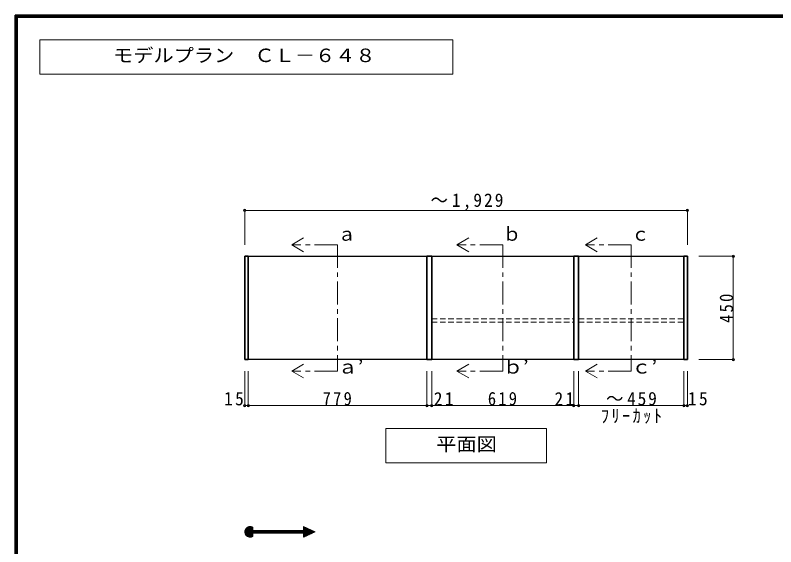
# Model space of a CAD drawing. Units: millimetres at full size, sheet at 1:20; details may follow other scales. Extents: x -3922 to 3878, y -2932 to 2722.
# Drawn here: x -3922 to -607, y 408 to 2722 of the extents above; entities that cross this region are included whole.
import ezdxf
from ezdxf.enums import TextEntityAlignment as Align

# ---------------------------------------------------------------- set-up
doc = ezdxf.new("R2010")
doc.units = ezdxf.units.MM
doc.header["$LTSCALE"] = 20
doc.header["$PDMODE"] = 32
doc.header["$PDSIZE"] = 10
doc.linetypes.add('CHAIN1', pattern=[8, 5, -1, 1, -1])
doc.linetypes.add('DASHED1', pattern=[1.8, 1.2, -0.6])
for name, color, linetype, lineweight in [('0-2_本体', 2, 'Continuous', 35), ('0-3_固定棚', 3, 'Continuous', 25), ('0-6_ﾊﾟｲﾌﾟﾊﾝｶﾞｰ', 4, 'Continuous', 9), ('0-A_文字', 7, 'Continuous', 18), ('0-B_寸法', 7, 'Continuous', 9), ('F-1_枠', 6, 'Continuous', 40)]:
    doc.layers.add(name, color=color, linetype=linetype, lineweight=lineweight)
doc.styles.add('ＭＳ ゴシック', font='')
doc.styles.get('ＭＳ ゴシック').set_extended_font_data('MS Gothic')

msp = doc.modelspace()

# ---------------------------------------------------------------- linework, layer by layer
at = {"layer": '0-2_本体'}
for p, q in [((-2921.53, 1222.73), (-2921.53, 1672.73)), ((-2921.53, 1672.73), (-2906.53, 1672.73)), ((-2906.53, 1222.73), (-2906.53, 1672.73)), ((-2127.53, 1222.73), (-2127.53, 1672.73)), ((-2127.53, 1672.73), (-2106.53, 1672.73)), ((-2106.53, 1222.73), (-2106.53, 1672.73)), ((-1487.53, 1222.73), (-1487.53, 1672.73)), ((-1487.53, 1672.73), (-1466.53, 1672.73)), ((-1466.53, 1222.73), (-1466.53, 1672.73)), ((-1007.53, 1222.73), (-1007.53, 1672.73)), ((-1007.53, 1672.73), (-992.53, 1672.73)), ((-992.53, 1222.73), (-992.53, 1672.73)), ((-2921.53, 1222.73), (-2906.53, 1222.73)), ((-2127.53, 1222.73), (-2106.53, 1222.73)), ((-1487.53, 1222.73), (-1466.53, 1222.73)), ((-1007.53, 1222.73), (-992.53, 1222.73))]:
    msp.add_line(p, q, dxfattribs=at)
at = {"layer": '0-3_固定棚'}
for p, q in [((-2906.53, 1672.73), (-2127.53, 1672.73)), ((-2106.53, 1672.73), (-1487.53, 1672.73)), ((-1466.53, 1672.73), (-1007.53, 1672.73)), ((-2127.53, 1222.73), (-2906.53, 1222.73)), ((-1487.53, 1222.73), (-2106.53, 1222.73)), ((-1007.53, 1222.73), (-1466.53, 1222.73))]:
    msp.add_line(p, q, dxfattribs=at)
at = {"layer": '0-6_ﾊﾟｲﾌﾟﾊﾝｶﾞｰ', "linetype": 'DASHED1'}
for p, q in [((-2106.53, 1400.22), (-1487.53, 1400.22)), ((-1466.53, 1400.22), (-1007.53, 1400.22)), ((-2106.53, 1385.24), (-1487.53, 1385.24)), ((-1466.53, 1385.24), (-1007.53, 1385.24))]:
    msp.add_line(p, q, dxfattribs=at)
at = {"layer": '0-A_文字'}
for p, q in [((-2717.03, 1722.73), (-2665.07, 1752.73)), ((-1997.03, 1722.73), (-1945.07, 1752.73)), ((-1437.03, 1722.73), (-1385.07, 1752.73)), ((-2717.03, 1722.73), (-2665.07, 1692.73)), ((-1997.03, 1722.73), (-1945.07, 1692.73)), ((-1437.03, 1722.73), (-1385.07, 1692.73)), ((-2717.03, 1172.73), (-2665.07, 1202.73)), ((-1997.03, 1172.73), (-1945.07, 1202.73)), ((-1437.03, 1172.73), (-1385.07, 1202.73)), ((-2717.03, 1172.73), (-2665.07, 1142.73)), ((-1997.03, 1172.73), (-1945.07, 1142.73)), ((-1437.03, 1172.73), (-1385.07, 1142.73)), ((-1607.03, 922.73), (-1607.03, 772.73)), ((-2307.03, 772.73), (-1607.03, 772.73)), ((-2921.53, 472.25), (-2897.57, 496.2)), ((-2921.39, 475.22), (-2900.54, 496.06)), ((-2921.34, 469.61), (-2894.93, 496.02)), ((-2920.91, 467.21), (-2892.53, 495.58)), ((-2920.73, 478.71), (-2904.03, 495.4)), ((-2920.28, 465.01), (-2890.34, 494.96)), ((-2919.48, 462.98), (-2888.3, 494.16)), ((-2918.97, 483.29), (-2908.62, 493.65)), ((-2918.54, 461.09), (-2886.42, 493.22)), ((-2917.46, 459.34), (-2886.12, 490.69)), ((-2916.26, 457.72), (-2886.12, 487.86)), ((-2914.93, 456.22), (-2886.12, 485.03)), ((-2913.48, 454.84), (-2886.12, 482.21)), ((-2911.91, 453.58), (-2886.12, 479.38)), ((-2910.22, 452.44), (-2884.17, 478.49)), ((-2908.4, 451.44), (-2881.34, 478.49)), ((-2906.43, 450.57), (-2878.51, 478.49)), ((-2904.31, 449.87), (-2875.68, 478.49)), ((-2902.01, 449.34), (-2886.12, 465.23)), ((-2886.12, 466.7), (-2886.12, 452.15)), ((-2886.12, 466.7), (-2665.63, 466.7)), ((-2884.65, 466.7), (-2872.86, 478.49)), ((-2881.82, 466.7), (-2870.03, 478.49)), ((-2878.99, 466.7), (-2867.2, 478.49)), ((-2876.17, 466.7), (-2864.37, 478.49)), ((-2873.34, 466.7), (-2861.54, 478.49)), ((-2870.51, 466.7), (-2858.71, 478.49)), ((-2867.68, 466.7), (-2855.89, 478.49)), ((-2864.85, 466.7), (-2853.06, 478.49)), ((-2862.02, 466.7), (-2850.23, 478.49)), ((-2859.19, 466.7), (-2847.4, 478.49)), ((-2856.37, 466.7), (-2844.57, 478.49)), ((-2853.54, 466.7), (-2841.74, 478.49)), ((-2850.71, 466.7), (-2838.92, 478.49)), ((-2847.88, 466.7), (-2836.09, 478.49)), ((-2845.05, 466.7), (-2833.26, 478.49)), ((-2842.22, 466.7), (-2830.43, 478.49)), ((-2839.4, 466.7), (-2827.6, 478.49)), ((-2836.57, 466.7), (-2824.77, 478.49)), ((-2833.74, 466.7), (-2821.94, 478.49)), ((-2830.91, 466.7), (-2819.12, 478.49)), ((-2828.08, 466.7), (-2816.29, 478.49)), ((-2825.25, 466.7), (-2813.46, 478.49)), ((-2822.42, 466.7), (-2810.63, 478.49)), ((-2819.6, 466.7), (-2807.8, 478.49)), ((-2816.77, 466.7), (-2804.97, 478.49)), ((-2813.94, 466.7), (-2802.15, 478.49)), ((-2811.11, 466.7), (-2799.32, 478.49)), ((-2808.28, 466.7), (-2796.49, 478.49)), ((-2805.45, 466.7), (-2793.66, 478.49)), ((-2802.63, 466.7), (-2790.83, 478.49)), ((-2799.8, 466.7), (-2788, 478.49)), ((-2796.97, 466.7), (-2785.18, 478.49)), ((-2794.14, 466.7), (-2782.35, 478.49)), ((-2791.31, 466.7), (-2779.52, 478.49)), ((-2788.48, 466.7), (-2776.69, 478.49)), ((-2785.66, 466.7), (-2773.86, 478.49)), ((-2782.83, 466.7), (-2771.03, 478.49)), ((-2780, 466.7), (-2768.2, 478.49)), ((-2777.17, 466.7), (-2765.38, 478.49)), ((-2774.34, 466.7), (-2762.55, 478.49)), ((-2771.51, 466.7), (-2759.72, 478.49)), ((-2768.68, 466.7), (-2756.89, 478.49)), ((-2765.86, 466.7), (-2754.06, 478.49)), ((-2763.03, 466.7), (-2751.23, 478.49)), ((-2760.2, 466.7), (-2748.41, 478.49)), ((-2757.37, 466.7), (-2745.58, 478.49)), ((-2754.54, 466.7), (-2742.75, 478.49)), ((-2751.71, 466.7), (-2739.92, 478.49)), ((-2748.89, 466.7), (-2737.09, 478.49)), ((-2746.06, 466.7), (-2734.26, 478.49)), ((-2743.23, 466.7), (-2731.44, 478.49)), ((-2740.4, 466.7), (-2728.61, 478.49)), ((-2737.57, 466.7), (-2725.78, 478.49)), ((-2734.74, 466.7), (-2722.95, 478.49)), ((-2731.92, 466.7), (-2720.12, 478.49)), ((-2729.09, 466.7), (-2717.29, 478.49)), ((-2726.26, 466.7), (-2714.46, 478.49)), ((-2723.43, 466.7), (-2711.64, 478.49)), ((-2720.6, 466.7), (-2708.81, 478.49)), ((-2717.77, 466.7), (-2705.98, 478.49)), ((-2714.94, 466.7), (-2703.15, 478.49)), ((-2712.12, 466.7), (-2700.32, 478.49)), ((-2709.29, 466.7), (-2697.49, 478.49)), ((-2706.46, 466.7), (-2694.67, 478.49)), ((-2703.63, 466.7), (-2691.84, 478.49)), ((-2700.8, 466.7), (-2689.01, 478.49)), ((-2697.97, 466.7), (-2686.18, 478.49)), ((-2695.15, 466.7), (-2683.35, 478.49)), ((-2692.32, 466.7), (-2680.52, 478.49)), ((-2689.49, 466.7), (-2677.7, 478.49)), ((-2686.66, 466.7), (-2674.87, 478.49)), ((-2683.83, 466.7), (-2672.04, 478.49)), ((-2681, 466.7), (-2669.21, 478.49)), ((-2678.18, 466.7), (-2666.38, 478.49)), ((-2675.35, 466.7), (-2652.12, 489.93)), ((-2672.52, 466.7), (-2650.19, 489.03)), ((-2669.69, 466.7), (-2648.25, 488.13)), ((-2666.86, 466.7), (-2646.32, 487.24)), ((-2665.63, 496.21), (-2614.81, 472.6)), ((-2665.63, 478.49), (-2665.63, 496.21)), ((-2665.63, 493.39), (-2663.7, 495.31)), ((-2665.63, 490.56), (-2661.77, 494.42)), ((-2665.63, 487.73), (-2659.84, 493.52)), ((-2665.63, 484.9), (-2657.91, 492.62)), ((-2665.63, 482.07), (-2655.98, 491.72)), ((-2665.63, 479.25), (-2654.05, 490.83)), ((-2665.63, 465.1), (-2644.39, 486.34)), ((-2665.63, 462.27), (-2642.46, 485.44)), ((-2665.63, 459.45), (-2640.53, 484.55)), ((-2665.63, 456.62), (-2638.6, 483.65)), ((-2665.63, 453.79), (-2636.67, 482.75)), ((-2665.63, 450.96), (-2634.74, 481.85)), ((-2665.63, 448.99), (-2614.81, 472.6)), ((-2665.63, 466.7), (-2665.63, 448.99)), ((-2664.04, 449.73), (-2632.81, 480.96)), ((-2658.75, 452.18), (-2630.87, 480.06)), ((-2653.47, 454.64), (-2628.94, 479.16)), ((-2648.19, 457.09), (-2627.01, 478.27)), ((-2642.9, 459.54), (-2625.08, 477.37)), ((-2637.62, 462), (-2623.15, 476.47)), ((-2632.34, 464.45), (-2621.22, 475.57)), ((-2627.06, 466.91), (-2619.29, 474.68)), ((-2621.77, 469.36), (-2617.36, 473.78)), ((-2616.49, 471.82), (-2615.42, 472.88)), ((-2899.48, 449.04), (-2886.12, 462.41)), ((-2896.67, 449.02), (-2886.12, 459.58)), ((-2893.45, 449.41), (-2886.12, 456.75)), ((-2889.5, 450.54), (-2886.12, 453.92))]:
    msp.add_line(p, q, dxfattribs=at)
at = {"layer": '0-A_文字', "linetype": 'CHAIN1'}
for p, q in [((-2517.03, 1722.73), (-2717.03, 1722.73)), ((-2517.03, 1722.73), (-2517.03, 1172.73)), ((-1797.03, 1722.73), (-1997.03, 1722.73)), ((-1797.03, 1722.73), (-1797.03, 1172.73)), ((-1237.03, 1722.73), (-1437.03, 1722.73)), ((-1237.03, 1722.73), (-1237.03, 1172.73)), ((-2517.03, 1172.73), (-2717.03, 1172.73)), ((-1797.03, 1172.73), (-1997.03, 1172.73)), ((-1237.03, 1172.73), (-1437.03, 1172.73))]:
    msp.add_line(p, q, dxfattribs=at)
at = {"layer": '0-A_文字'}
msp.add_lwpolyline([(-3815.36, 2465.63), (-2015.36, 2465.63), (-2015.36, 2615.63), (-3815.36, 2615.63)], close=True, dxfattribs=at)
for points in [[(-1607.03, 922.73), (-2307.03, 922.73), (-2307.03, 772.73)], [(-2886.12, 493.04), (-2886.12, 478.49), (-2665.63, 478.49)]]:
    msp.add_lwpolyline(points, dxfattribs=at)
msp.add_arc((-2897.92, 472.6), 23.61, 60, 300, dxfattribs=at)
at = {"layer": '0-B_寸法', "color": 4}
for p, q in [((-2921.53, 1872.73), (-2921.53, 1722.73)), ((-2921.53, 1872.73), (-992.53, 1872.73)), ((-992.53, 1872.73), (-992.53, 1722.73)), ((-792.53, 1672.73), (-942.53, 1672.73)), ((-792.53, 1672.73), (-792.53, 1222.73)), ((-792.53, 1222.73), (-942.53, 1222.73)), ((-2921.53, 1022.73), (-2921.53, 1172.73)), ((-2906.53, 1022.73), (-2906.53, 1172.73)), ((-2127.53, 1022.73), (-2127.53, 1172.73)), ((-2106.53, 1022.73), (-2106.53, 1172.73)), ((-1487.53, 1022.73), (-1487.53, 1172.73)), ((-1466.53, 1022.73), (-1466.53, 1172.73)), ((-1007.53, 1022.73), (-1007.53, 1172.73)), ((-992.53, 1022.73), (-992.53, 1172.73)), ((-2921.53, 1022.73), (-2906.53, 1022.73)), ((-2906.53, 1022.73), (-2127.53, 1022.73)), ((-2127.53, 1022.73), (-2106.53, 1022.73)), ((-2106.53, 1022.73), (-1007.53, 1022.73)), ((-1007.53, 1022.73), (-992.53, 1022.73))]:
    msp.add_line(p, q, dxfattribs=at)
at = {"layer": '0-B_寸法'}
for p in [(-2921.53, 1872.73), (-992.53, 1872.73), (-792.53, 1672.73), (-792.53, 1222.73), (-2921.53, 1022.73), (-2906.53, 1022.73), (-2127.53, 1022.73), (-2106.53, 1022.73), (-1487.53, 1022.73), (-1466.53, 1022.73), (-1007.53, 1022.73), (-992.53, 1022.73)]:
    msp.add_point(p, dxfattribs=at)
at = {"layer": 'F-1_枠'}
for p, q in [((-3922.03, 2722.29), (-3922.03, -2864.37)), ((-3922.03, 2722.29), (3877.97, 2722.29)), ((-3922.03, 2718.96), (3877.97, 2718.96)), ((-3918.7, 2722.29), (-3918.7, -2864.37)), ((-3915.36, 2722.29), (-3915.36, -2864.37)), ((-3922.03, 2715.63), (3877.97, 2715.63))]:
    msp.add_line(p, q, dxfattribs=at)

# ---------------------------------------------------------------- texts
at = {"layer": '0-A_文字', "style": 'ＭＳ ゴシック', "width": 1.1}
for s, p in [('モデルプラン\u3000ＣＬ－６４８', (-3495.36, 2500.63)), ('ａ’', (-2517.03, 1144.38)), ('ｂ’', (-1797.03, 1144.38)), ('ｃ’', (-1237.03, 1144.38)), ('平面図', (-2087.03, 807.73))]:
    msp.add_text(s, height=58.65, dxfattribs=at).set_placement(p, align=Align.BOTTOM_LEFT)
at = {"layer": '0-A_文字', "style": 'ＭＳ ゴシック'}
for s, p in [('ｂ', (-1797.03, 1722.73)), ('ａ', (-2517.03, 1722.73)), ('ｃ', (-1237.03, 1722.73))]:
    msp.add_text(s, height=58.65, dxfattribs=at).set_placement(p, align=Align.BOTTOM_LEFT)
at = {"layer": '0-B_寸法', "char_height": 58.65, "attachment_point": 7, "style": 'ＭＳ ゴシック'}
for s, insert in [('\\T1.23;\\W0.95;～1,929', (-2112.03, 1872.73)), ('\\T1.27;\\W0.95;15', (-3011.76, 1022.73)), ('\\T1.27;\\W0.9;779', (-2582.03, 1022.73)), ('\\T1.27;\\W0.95;21', (-2097.74, 1022.73)), ('\\T1.27;\\W0.9;619', (-1862.03, 1022.73)), ('\\T1.27;\\W0.95;21', (-1571.53, 1022.73)), ('\\T1.21;\\W0.95;～459', (-1347.03, 1022.73)), ('\\T1.27;\\W0.95;15', (-990.03, 1022.73)), ('\\T1.28;\\W0.9;ﾌﾘｰｶｯﾄ', (-1369.53, 943.86))]:
    msp.add_mtext(s, dxfattribs=dict(at, insert=insert))
at = {"layer": '0-B_寸法', "insert": (-792.53, 1382.73), "char_height": 58.65, "attachment_point": 7, "rotation": 90, "style": 'ＭＳ ゴシック'}
msp.add_mtext('\\T1.27;\\W0.9;450', dxfattribs=at)

doc.saveas('drawing.dxf')
